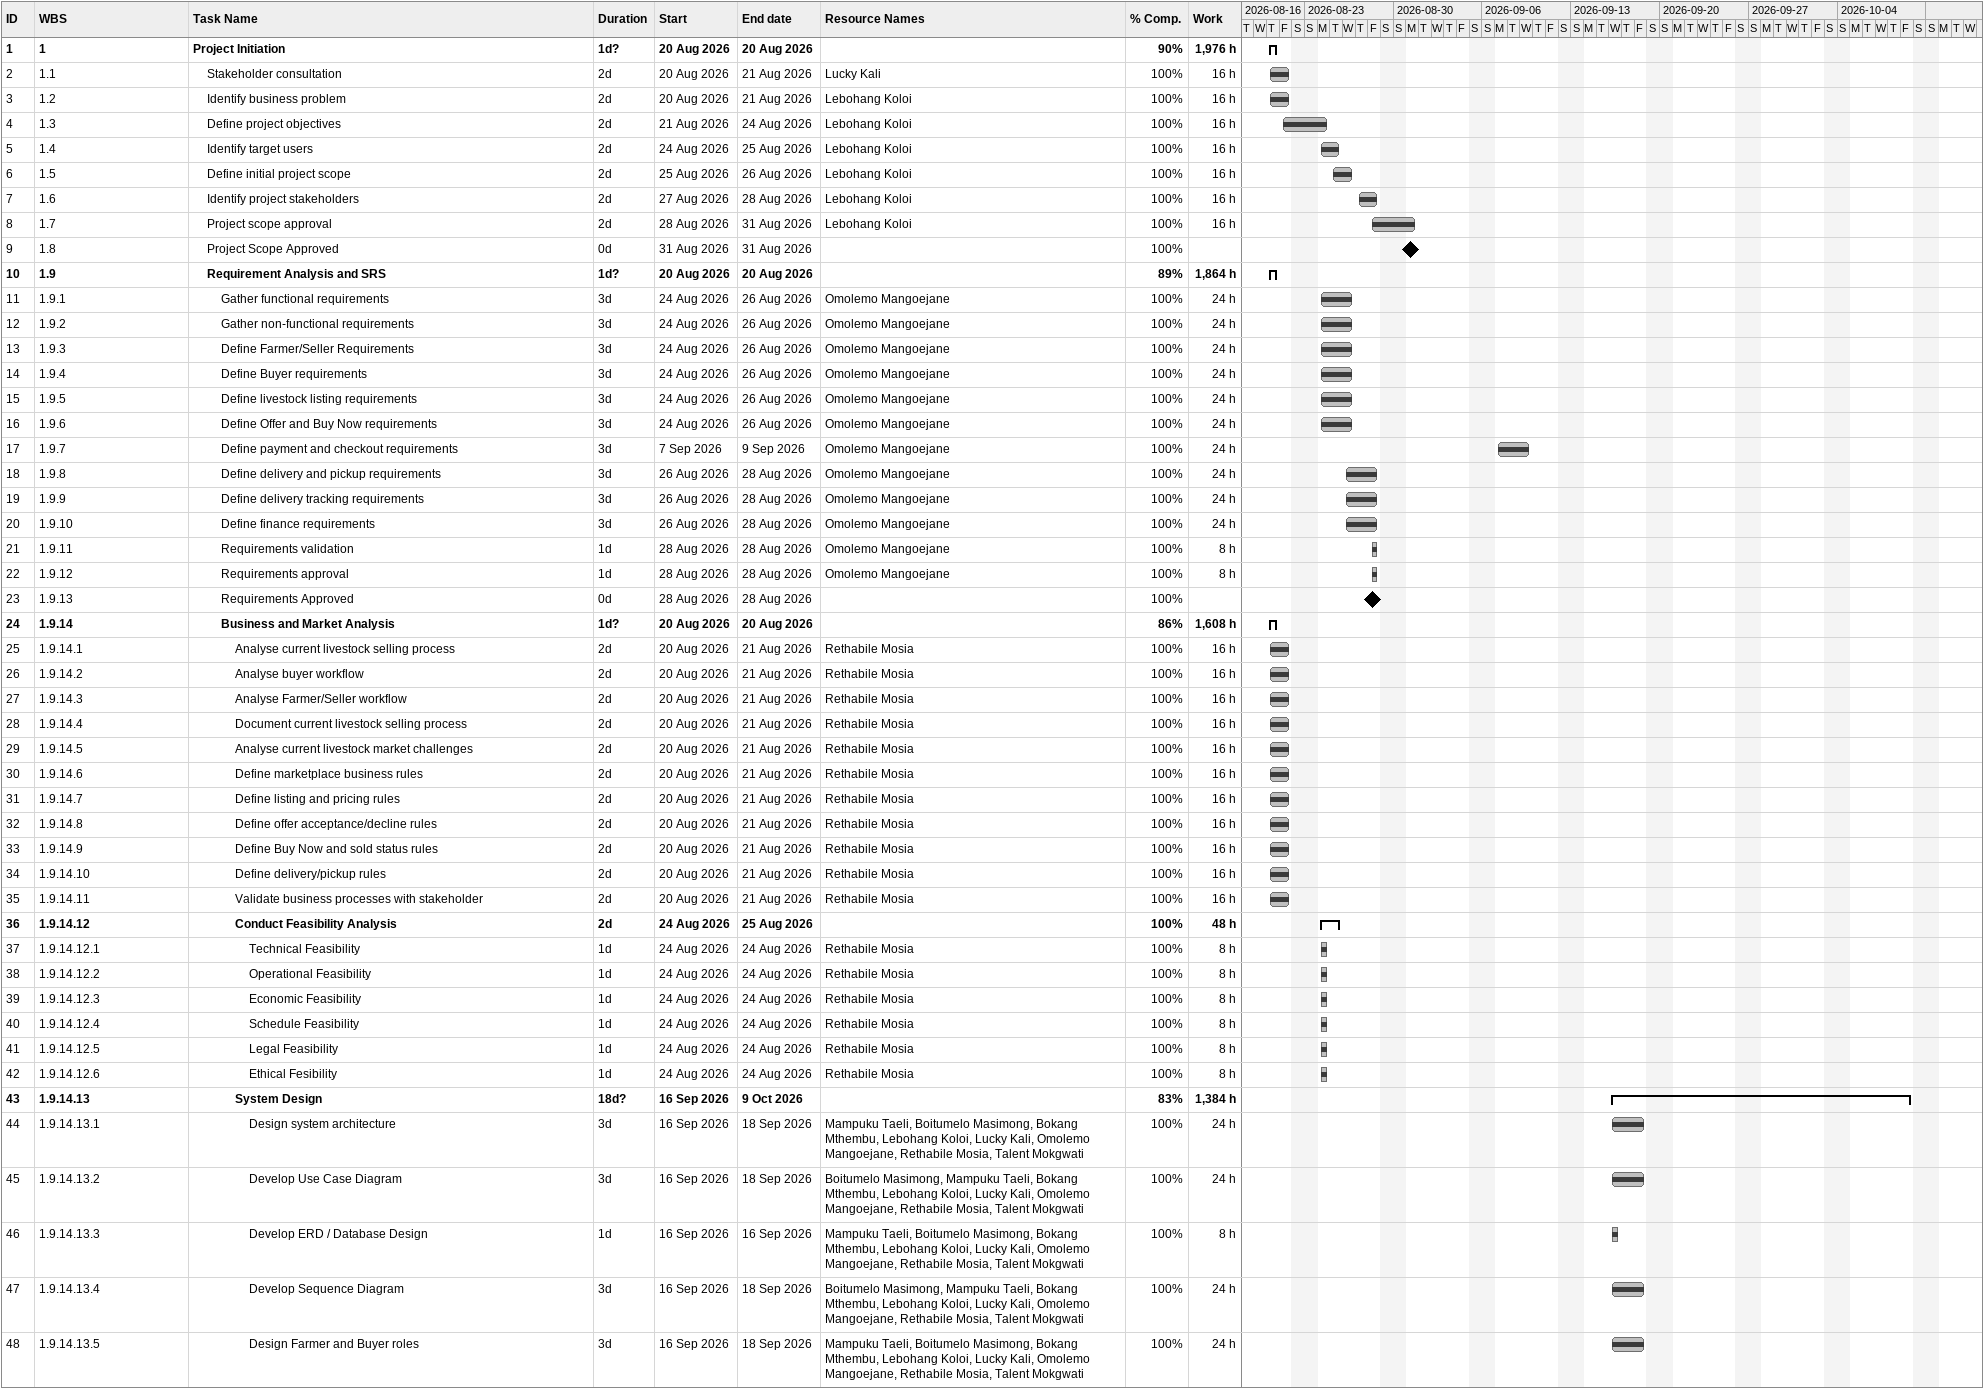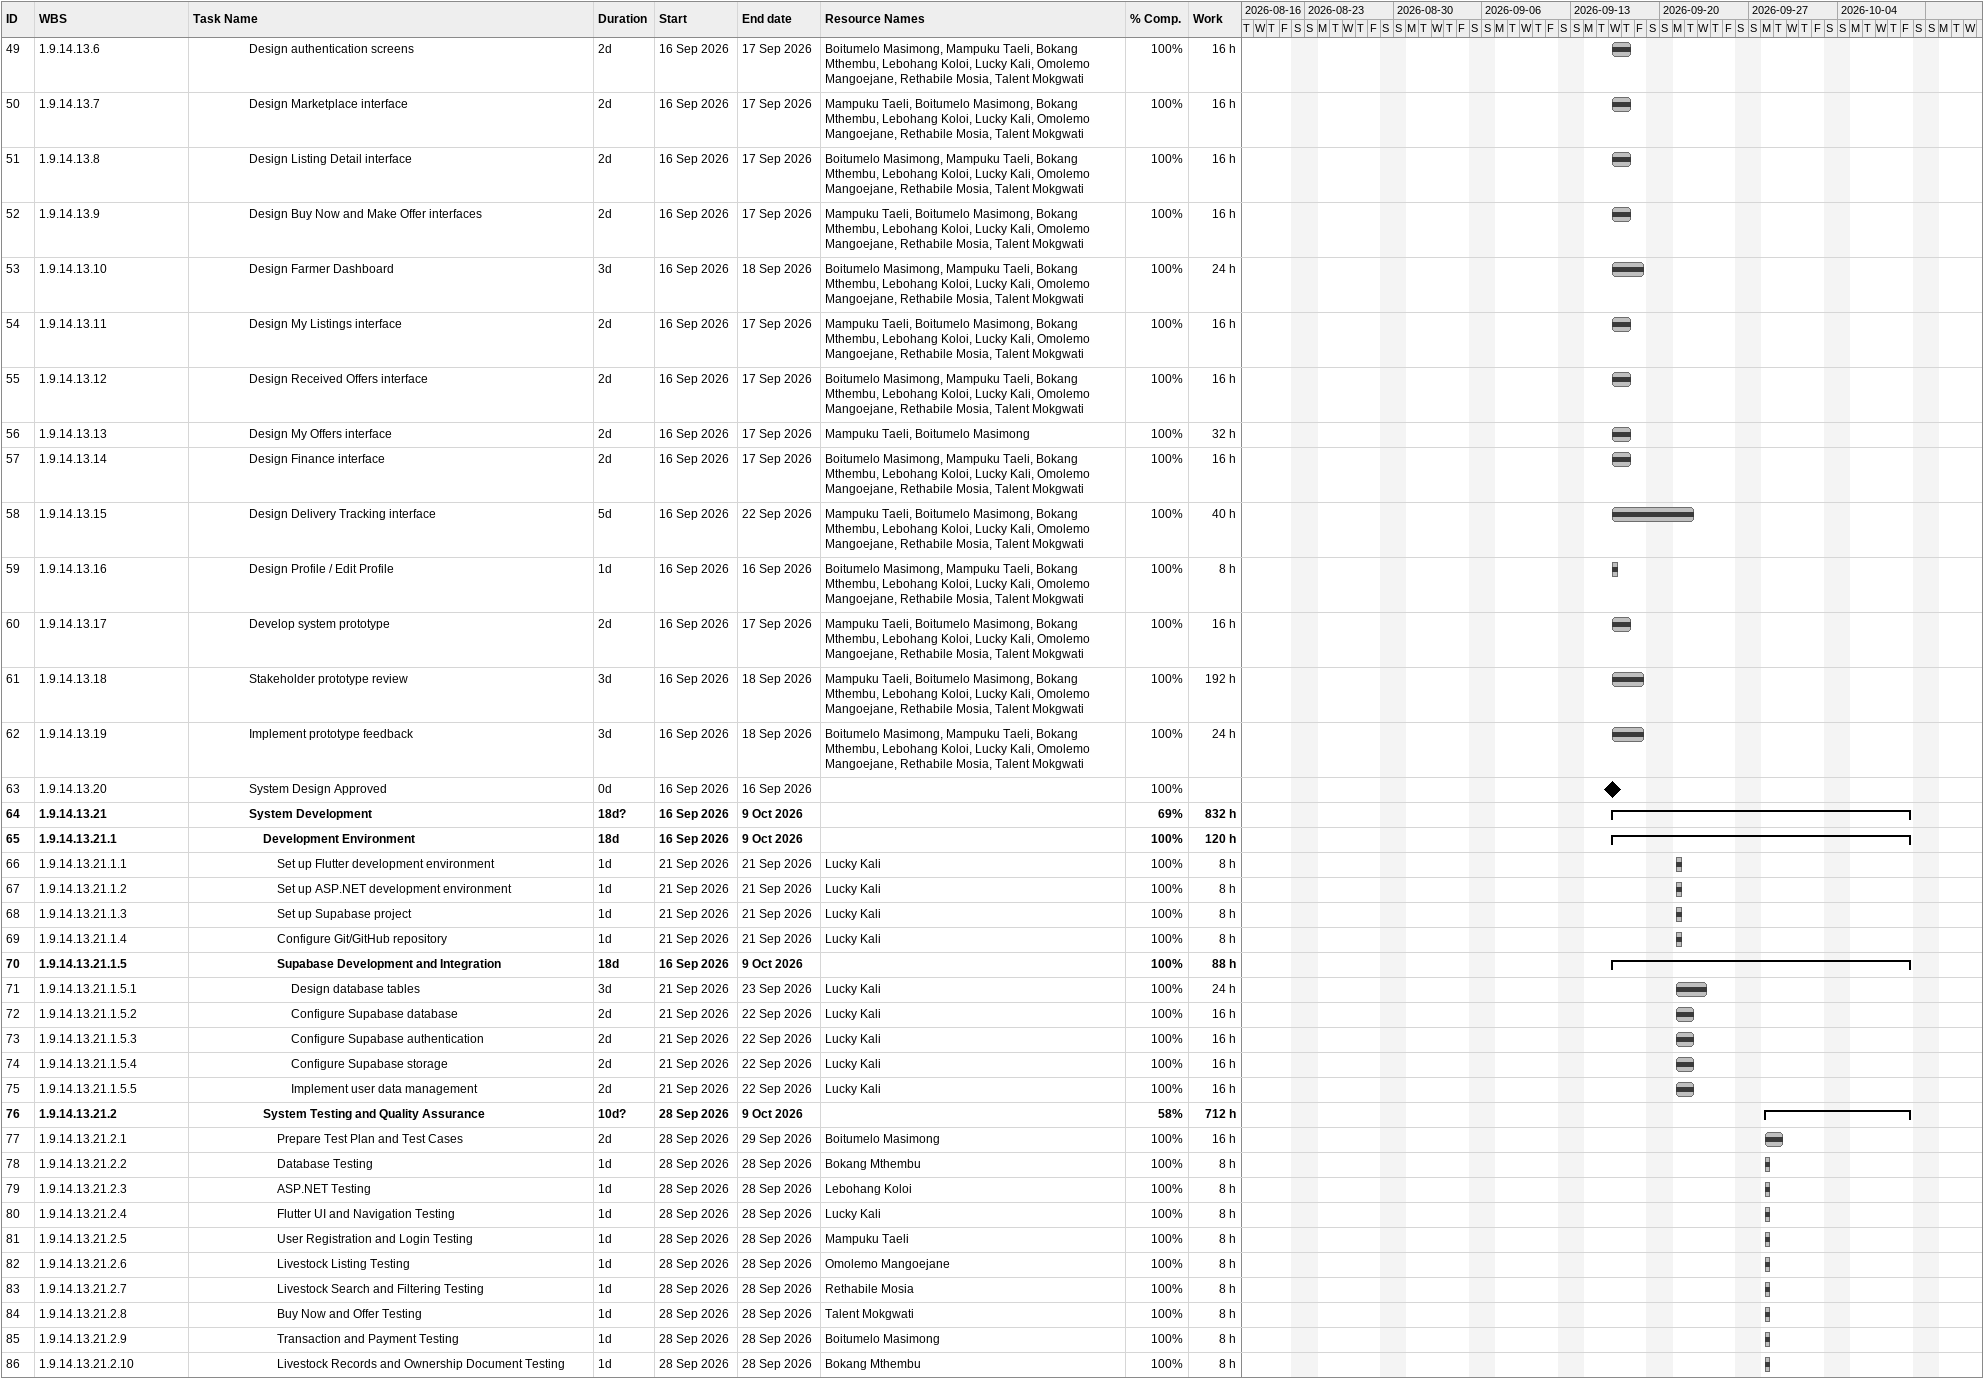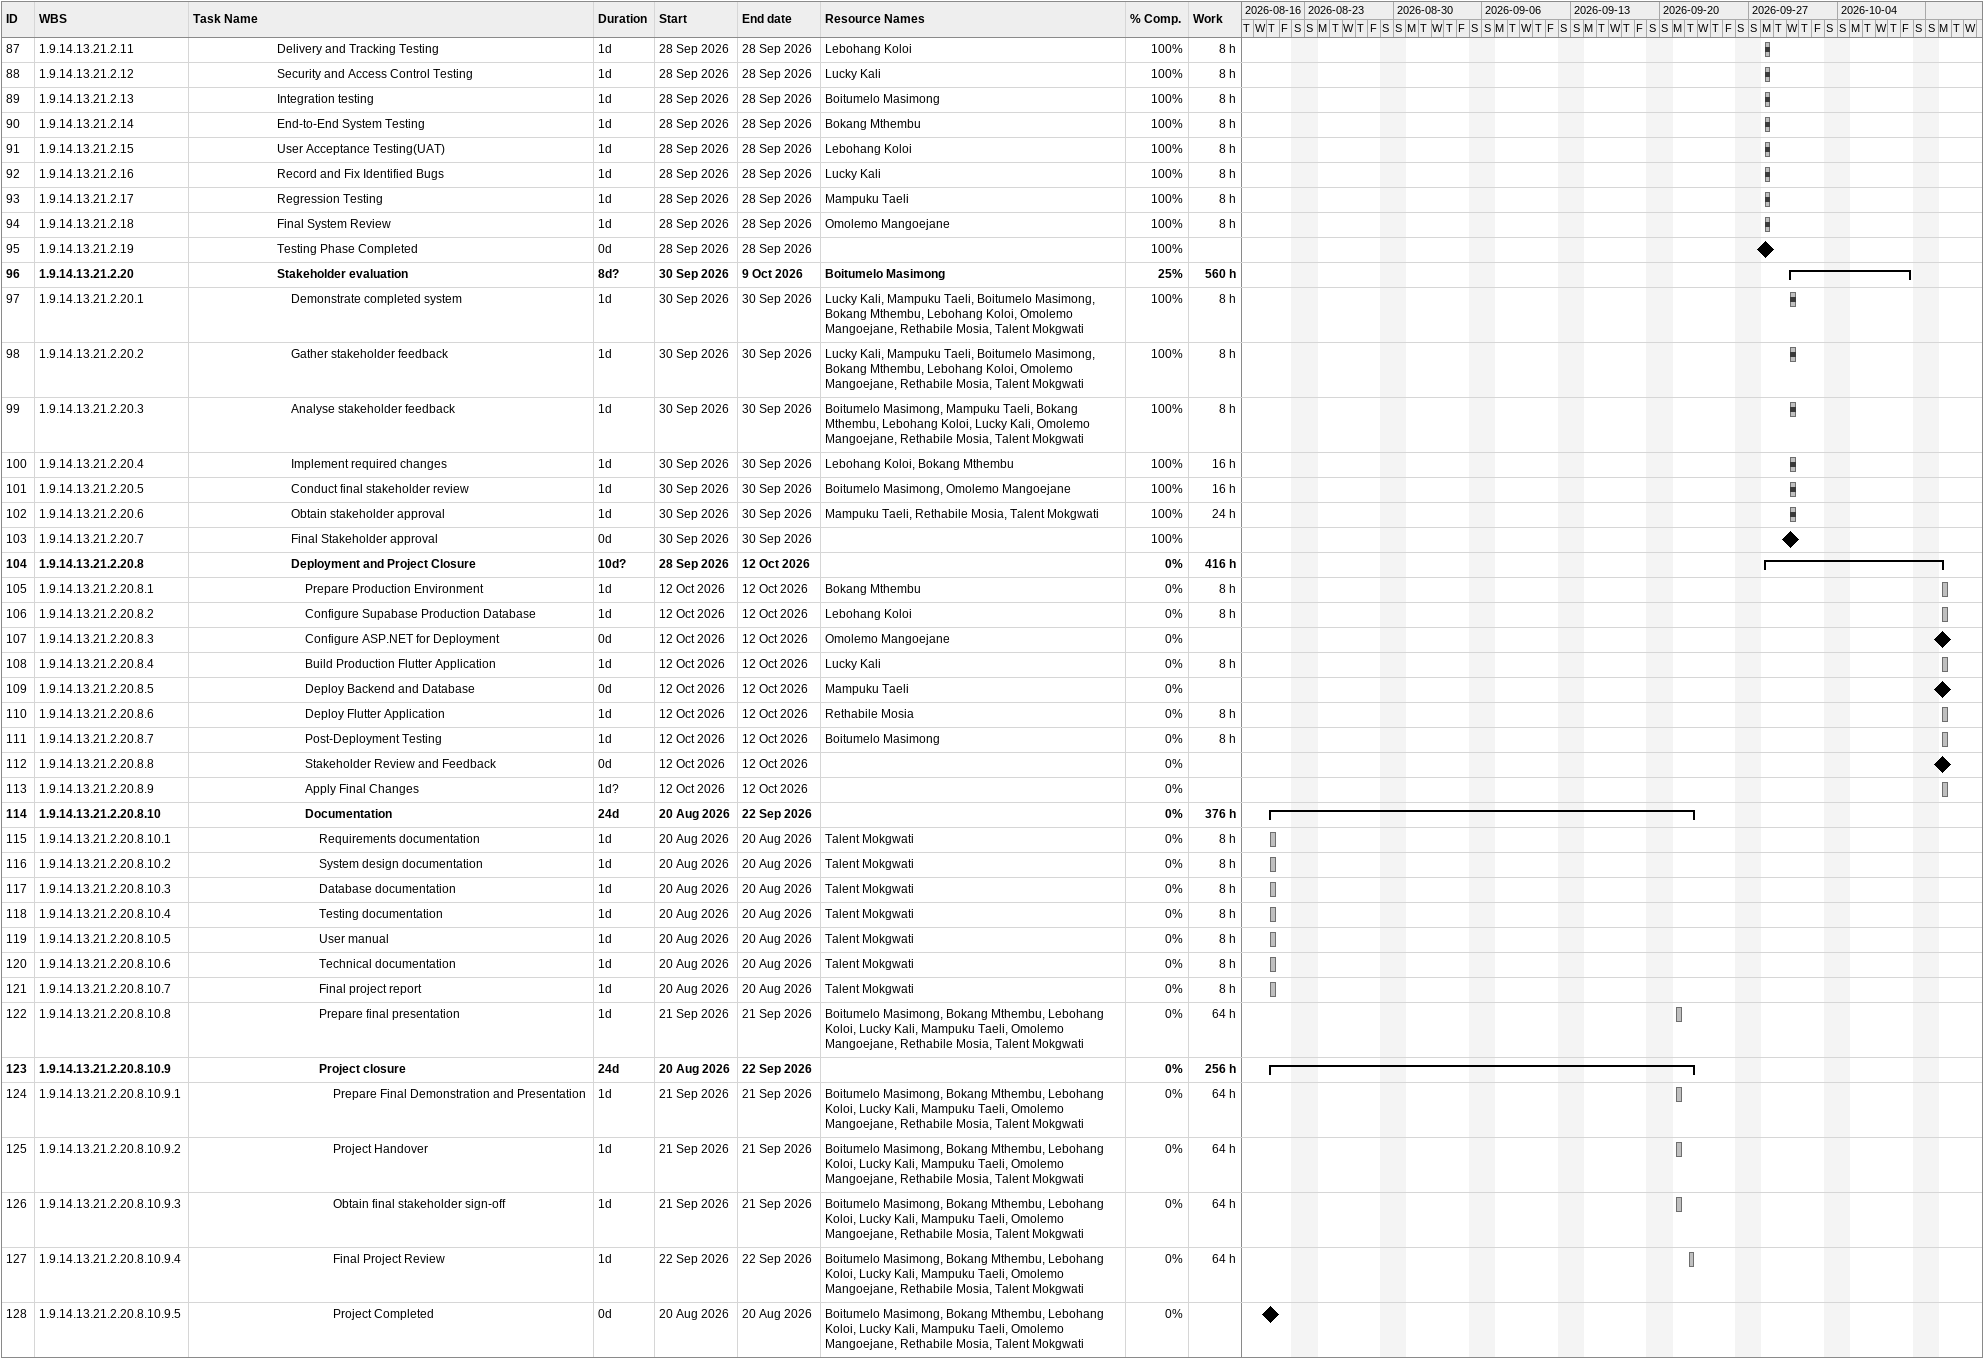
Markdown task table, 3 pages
| ID | WBS | Task | Duration | Start | Finish | Resources | % complete | Work (h) |
|---|---|---|---|---|---|---|---|---|
| 1 | 1 | **Project Initiation** | 1d? | 2026-08-20 | 2026-08-20 |  | 90 | 1976 |
| 2 | 1.1 | Stakeholder consultation | 2d | 2026-08-20 | 2026-08-21 | Lucky Kali | 100 | 16 |
| 3 | 1.2 | Identify business problem | 2d | 2026-08-20 | 2026-08-21 | Lebohang Koloi | 100 | 16 |
| 4 | 1.3 | Define project objectives | 2d | 2026-08-21 | 2026-08-24 | Lebohang Koloi | 100 | 16 |
| 5 | 1.4 | Identify target users | 2d | 2026-08-24 | 2026-08-25 | Lebohang Koloi | 100 | 16 |
| 6 | 1.5 | Define initial project scope | 2d | 2026-08-25 | 2026-08-26 | Lebohang Koloi | 100 | 16 |
| 7 | 1.6 | Identify project stakeholders | 2d | 2026-08-27 | 2026-08-28 | Lebohang Koloi | 100 | 16 |
| 8 | 1.7 | Project scope approval | 2d | 2026-08-28 | 2026-08-31 | Lebohang Koloi | 100 | 16 |
| 9 | 1.8 | Project Scope Approved | 0d | 2026-08-31 | 2026-08-31 |  | 100 |  |
| 10 | 1.9 | **Requirement Analysis and SRS** | 1d? | 2026-08-20 | 2026-08-20 |  | 89 | 1864 |
| 11 | 1.9.1 | Gather functional requirements | 3d | 2026-08-24 | 2026-08-26 | Omolemo Mangoejane | 100 | 24 |
| 12 | 1.9.2 | Gather non-functional requirements | 3d | 2026-08-24 | 2026-08-26 | Omolemo Mangoejane | 100 | 24 |
| 13 | 1.9.3 | Define Farmer/Seller Requirements | 3d | 2026-08-24 | 2026-08-26 | Omolemo Mangoejane | 100 | 24 |
| 14 | 1.9.4 | Define Buyer requirements | 3d | 2026-08-24 | 2026-08-26 | Omolemo Mangoejane | 100 | 24 |
| 15 | 1.9.5 | Define livestock listing requirements | 3d | 2026-08-24 | 2026-08-26 | Omolemo Mangoejane | 100 | 24 |
| 16 | 1.9.6 | Define Offer and Buy Now requirements | 3d | 2026-08-24 | 2026-08-26 | Omolemo Mangoejane | 100 | 24 |
| 17 | 1.9.7 | Define payment and checkout requirements | 3d | 2026-09-07 | 2026-09-09 | Omolemo Mangoejane | 100 | 24 |
| 18 | 1.9.8 | Define delivery and pickup requirements | 3d | 2026-08-26 | 2026-08-28 | Omolemo Mangoejane | 100 | 24 |
| 19 | 1.9.9 | Define delivery tracking requirements | 3d | 2026-08-26 | 2026-08-28 | Omolemo Mangoejane | 100 | 24 |
| 20 | 1.9.10 | Define finance requirements | 3d | 2026-08-26 | 2026-08-28 | Omolemo Mangoejane | 100 | 24 |
| 21 | 1.9.11 | Requirements validation | 1d | 2026-08-28 | 2026-08-28 | Omolemo Mangoejane | 100 | 8 |
| 22 | 1.9.12 | Requirements approval | 1d | 2026-08-28 | 2026-08-28 | Omolemo Mangoejane | 100 | 8 |
| 23 | 1.9.13 | Requirements Approved | 0d | 2026-08-28 | 2026-08-28 |  | 100 |  |
| 24 | 1.9.14 | **Business and Market Analysis** | 1d? | 2026-08-20 | 2026-08-20 |  | 86 | 1608 |
| 25 | 1.9.14.1 | Analyse current livestock selling process | 2d | 2026-08-20 | 2026-08-21 | Rethabile Mosia | 100 | 16 |
| 26 | 1.9.14.2 | Analyse buyer workflow | 2d | 2026-08-20 | 2026-08-21 | Rethabile Mosia | 100 | 16 |
| 27 | 1.9.14.3 | Analyse Farmer/Seller workflow | 2d | 2026-08-20 | 2026-08-21 | Rethabile Mosia | 100 | 16 |
| 28 | 1.9.14.4 | Document current livestock selling process | 2d | 2026-08-20 | 2026-08-21 | Rethabile Mosia | 100 | 16 |
| 29 | 1.9.14.5 | Analyse current livestock market challenges | 2d | 2026-08-20 | 2026-08-21 | Rethabile Mosia | 100 | 16 |
| 30 | 1.9.14.6 | Define marketplace business rules | 2d | 2026-08-20 | 2026-08-21 | Rethabile Mosia | 100 | 16 |
| 31 | 1.9.14.7 | Define listing and pricing rules | 2d | 2026-08-20 | 2026-08-21 | Rethabile Mosia | 100 | 16 |
| 32 | 1.9.14.8 | Define offer acceptance/decline rules | 2d | 2026-08-20 | 2026-08-21 | Rethabile Mosia | 100 | 16 |
| 33 | 1.9.14.9 | Define Buy Now and sold status rules | 2d | 2026-08-20 | 2026-08-21 | Rethabile Mosia | 100 | 16 |
| 34 | 1.9.14.10 | Define delivery/pickup rules | 2d | 2026-08-20 | 2026-08-21 | Rethabile Mosia | 100 | 16 |
| 35 | 1.9.14.11 | Validate business processes with stakeholder | 2d | 2026-08-20 | 2026-08-21 | Rethabile Mosia | 100 | 16 |
| 36 | 1.9.14.12 | **Conduct Feasibility Analysis** | 2d | 2026-08-24 | 2026-08-25 |  | 100 | 48 |
| 37 | 1.9.14.12.1 | Technical Feasibility | 1d | 2026-08-24 | 2026-08-24 | Rethabile Mosia | 100 | 8 |
| 38 | 1.9.14.12.2 | Operational Feasibility | 1d | 2026-08-24 | 2026-08-24 | Rethabile Mosia | 100 | 8 |
| 39 | 1.9.14.12.3 | Economic Feasibility | 1d | 2026-08-24 | 2026-08-24 | Rethabile Mosia | 100 | 8 |
| 40 | 1.9.14.12.4 | Schedule Feasibility | 1d | 2026-08-24 | 2026-08-24 | Rethabile Mosia | 100 | 8 |
| 41 | 1.9.14.12.5 | Legal Feasibility | 1d | 2026-08-24 | 2026-08-24 | Rethabile Mosia | 100 | 8 |
| 42 | 1.9.14.12.6 | Ethical Fesibility | 1d | 2026-08-24 | 2026-08-24 | Rethabile Mosia | 100 | 8 |
| 43 | 1.9.14.13 | **System Design** | 18d? | 2026-09-16 | 2026-10-09 |  | 83 | 1384 |
| 44 | 1.9.14.13.1 | Design system architecture | 3d | 2026-09-16 | 2026-09-18 | Mampuku Taeli, Boitumelo Masimong, Bokang Mthembu, Lebohang Koloi, Lucky Kali, Omolemo Mangoejane, Rethabile Mosia, Talent Mokgwati | 100 | 24 |
| 45 | 1.9.14.13.2 | Develop Use Case Diagram | 3d | 2026-09-16 | 2026-09-18 | Boitumelo Masimong, Mampuku Taeli, Bokang Mthembu, Lebohang Koloi, Lucky Kali, Omolemo Mangoejane, Rethabile Mosia, Talent Mokgwati | 100 | 24 |
| 46 | 1.9.14.13.3 | Develop ERD / Database Design | 1d | 2026-09-16 | 2026-09-16 | Mampuku Taeli, Boitumelo Masimong, Bokang Mthembu, Lebohang Koloi, Lucky Kali, Omolemo Mangoejane, Rethabile Mosia, Talent Mokgwati | 100 | 8 |
| 47 | 1.9.14.13.4 | Develop Sequence Diagram | 3d | 2026-09-16 | 2026-09-18 | Boitumelo Masimong, Mampuku Taeli, Bokang Mthembu, Lebohang Koloi, Lucky Kali, Omolemo Mangoejane, Rethabile Mosia, Talent Mokgwati | 100 | 24 |
| 48 | 1.9.14.13.5 | Design Farmer and Buyer roles | 3d | 2026-09-16 | 2026-09-18 | Mampuku Taeli, Boitumelo Masimong, Bokang Mthembu, Lebohang Koloi, Lucky Kali, Omolemo Mangoejane, Rethabile Mosia, Talent Mokgwati | 100 | 24 |
| 49 | 1.9.14.13.6 | Design authentication screens | 2d | 2026-09-16 | 2026-09-17 | Boitumelo Masimong, Mampuku Taeli, Bokang Mthembu, Lebohang Koloi, Lucky Kali, Omolemo Mangoejane, Rethabile Mosia, Talent Mokgwati | 100 | 16 |
| 50 | 1.9.14.13.7 | Design Marketplace interface | 2d | 2026-09-16 | 2026-09-17 | Mampuku Taeli, Boitumelo Masimong, Bokang Mthembu, Lebohang Koloi, Lucky Kali, Omolemo Mangoejane, Rethabile Mosia, Talent Mokgwati | 100 | 16 |
| 51 | 1.9.14.13.8 | Design Listing Detail interface | 2d | 2026-09-16 | 2026-09-17 | Boitumelo Masimong, Mampuku Taeli, Bokang Mthembu, Lebohang Koloi, Lucky Kali, Omolemo Mangoejane, Rethabile Mosia, Talent Mokgwati | 100 | 16 |
| 52 | 1.9.14.13.9 | Design Buy Now and Make Offer interfaces | 2d | 2026-09-16 | 2026-09-17 | Mampuku Taeli, Boitumelo Masimong, Bokang Mthembu, Lebohang Koloi, Lucky Kali, Omolemo Mangoejane, Rethabile Mosia, Talent Mokgwati | 100 | 16 |
| 53 | 1.9.14.13.10 | Design Farmer Dashboard | 3d | 2026-09-16 | 2026-09-18 | Boitumelo Masimong, Mampuku Taeli, Bokang Mthembu, Lebohang Koloi, Lucky Kali, Omolemo Mangoejane, Rethabile Mosia, Talent Mokgwati | 100 | 24 |
| 54 | 1.9.14.13.11 | Design My Listings interface | 2d | 2026-09-16 | 2026-09-17 | Mampuku Taeli, Boitumelo Masimong, Bokang Mthembu, Lebohang Koloi, Lucky Kali, Omolemo Mangoejane, Rethabile Mosia, Talent Mokgwati | 100 | 16 |
| 55 | 1.9.14.13.12 | Design Received Offers interface | 2d | 2026-09-16 | 2026-09-17 | Boitumelo Masimong, Mampuku Taeli, Bokang Mthembu, Lebohang Koloi, Lucky Kali, Omolemo Mangoejane, Rethabile Mosia, Talent Mokgwati | 100 | 16 |
| 56 | 1.9.14.13.13 | Design My Offers interface | 2d | 2026-09-16 | 2026-09-17 | Mampuku Taeli, Boitumelo Masimong | 100 | 32 |
| 57 | 1.9.14.13.14 | Design Finance interface | 2d | 2026-09-16 | 2026-09-17 | Boitumelo Masimong, Mampuku Taeli, Bokang Mthembu, Lebohang Koloi, Lucky Kali, Omolemo Mangoejane, Rethabile Mosia, Talent Mokgwati | 100 | 16 |
| 58 | 1.9.14.13.15 | Design Delivery Tracking interface | 5d | 2026-09-16 | 2026-09-22 | Mampuku Taeli, Boitumelo Masimong, Bokang Mthembu, Lebohang Koloi, Lucky Kali, Omolemo Mangoejane, Rethabile Mosia, Talent Mokgwati | 100 | 40 |
| 59 | 1.9.14.13.16 | Design Profile / Edit Profile | 1d | 2026-09-16 | 2026-09-16 | Boitumelo Masimong, Mampuku Taeli, Bokang Mthembu, Lebohang Koloi, Lucky Kali, Omolemo Mangoejane, Rethabile Mosia, Talent Mokgwati | 100 | 8 |
| 60 | 1.9.14.13.17 | Develop system prototype | 2d | 2026-09-16 | 2026-09-17 | Mampuku Taeli, Boitumelo Masimong, Bokang Mthembu, Lebohang Koloi, Lucky Kali, Omolemo Mangoejane, Rethabile Mosia, Talent Mokgwati | 100 | 16 |
| 61 | 1.9.14.13.18 | Stakeholder prototype review | 3d | 2026-09-16 | 2026-09-18 | Mampuku Taeli, Boitumelo Masimong, Bokang Mthembu, Lebohang Koloi, Lucky Kali, Omolemo Mangoejane, Rethabile Mosia, Talent Mokgwati | 100 | 192 |
| 62 | 1.9.14.13.19 | Implement prototype feedback | 3d | 2026-09-16 | 2026-09-18 | Boitumelo Masimong, Mampuku Taeli, Bokang Mthembu, Lebohang Koloi, Lucky Kali, Omolemo Mangoejane, Rethabile Mosia, Talent Mokgwati | 100 | 24 |
| 63 | 1.9.14.13.20 | System Design Approved | 0d | 2026-09-16 | 2026-09-16 |  | 100 |  |
| 64 | 1.9.14.13.21 | **System Development** | 18d? | 2026-09-16 | 2026-10-09 |  | 69 | 832 |
| 65 | 1.9.14.13.21.1 | **Development Environment** | 18d | 2026-09-16 | 2026-10-09 |  | 100 | 120 |
| 66 | 1.9.14.13.21.1.1 | Set up Flutter development environment | 1d | 2026-09-21 | 2026-09-21 | Lucky Kali | 100 | 8 |
| 67 | 1.9.14.13.21.1.2 | Set up ASP.NET development environment | 1d | 2026-09-21 | 2026-09-21 | Lucky Kali | 100 | 8 |
| 68 | 1.9.14.13.21.1.3 | Set up Supabase project | 1d | 2026-09-21 | 2026-09-21 | Lucky Kali | 100 | 8 |
| 69 | 1.9.14.13.21.1.4 | Configure Git/GitHub repository | 1d | 2026-09-21 | 2026-09-21 | Lucky Kali | 100 | 8 |
| 70 | 1.9.14.13.21.1.5 | **Supabase Development and Integration** | 18d | 2026-09-16 | 2026-10-09 |  | 100 | 88 |
| 71 | 1.9.14.13.21.1.5.1 | Design database tables | 3d | 2026-09-21 | 2026-09-23 | Lucky Kali | 100 | 24 |
| 72 | 1.9.14.13.21.1.5.2 | Configure Supabase database | 2d | 2026-09-21 | 2026-09-22 | Lucky Kali | 100 | 16 |
| 73 | 1.9.14.13.21.1.5.3 | Configure Supabase authentication | 2d | 2026-09-21 | 2026-09-22 | Lucky Kali | 100 | 16 |
| 74 | 1.9.14.13.21.1.5.4 | Configure Supabase storage | 2d | 2026-09-21 | 2026-09-22 | Lucky Kali | 100 | 16 |
| 75 | 1.9.14.13.21.1.5.5 | Implement user data management | 2d | 2026-09-21 | 2026-09-22 | Lucky Kali | 100 | 16 |
| 76 | 1.9.14.13.21.2 | **System Testing and Quality Assurance** | 10d? | 2026-09-28 | 2026-10-09 |  | 58 | 712 |
| 77 | 1.9.14.13.21.2.1 | Prepare Test Plan and Test Cases | 2d | 2026-09-28 | 2026-09-29 | Boitumelo Masimong | 100 | 16 |
| 78 | 1.9.14.13.21.2.2 | Database Testing | 1d | 2026-09-28 | 2026-09-28 | Bokang Mthembu | 100 | 8 |
| 79 | 1.9.14.13.21.2.3 | ASP.NET Testing | 1d | 2026-09-28 | 2026-09-28 | Lebohang Koloi | 100 | 8 |
| 80 | 1.9.14.13.21.2.4 | Flutter UI and Navigation Testing | 1d | 2026-09-28 | 2026-09-28 | Lucky Kali | 100 | 8 |
| 81 | 1.9.14.13.21.2.5 | User Registration and Login Testing | 1d | 2026-09-28 | 2026-09-28 | Mampuku Taeli | 100 | 8 |
| 82 | 1.9.14.13.21.2.6 | Livestock Listing Testing | 1d | 2026-09-28 | 2026-09-28 | Omolemo Mangoejane | 100 | 8 |
| 83 | 1.9.14.13.21.2.7 | Livestock Search and Filtering Testing | 1d | 2026-09-28 | 2026-09-28 | Rethabile Mosia | 100 | 8 |
| 84 | 1.9.14.13.21.2.8 | Buy Now and Offer Testing | 1d | 2026-09-28 | 2026-09-28 | Talent Mokgwati | 100 | 8 |
| 85 | 1.9.14.13.21.2.9 | Transaction and Payment Testing | 1d | 2026-09-28 | 2026-09-28 | Boitumelo Masimong | 100 | 8 |
| 86 | 1.9.14.13.21.2.10 | Livestock Records and Ownership Document Testing | 1d | 2026-09-28 | 2026-09-28 | Bokang Mthembu | 100 | 8 |
| 87 | 1.9.14.13.21.2.11 | Delivery and Tracking Testing | 1d | 2026-09-28 | 2026-09-28 | Lebohang Koloi | 100 | 8 |
| 88 | 1.9.14.13.21.2.12 | Security and Access Control Testing | 1d | 2026-09-28 | 2026-09-28 | Lucky Kali | 100 | 8 |
| 89 | 1.9.14.13.21.2.13 | Integration testing | 1d | 2026-09-28 | 2026-09-28 | Boitumelo Masimong | 100 | 8 |
| 90 | 1.9.14.13.21.2.14 | End-to-End System Testing | 1d | 2026-09-28 | 2026-09-28 | Bokang Mthembu | 100 | 8 |
| 91 | 1.9.14.13.21.2.15 | User Acceptance Testing(UAT) | 1d | 2026-09-28 | 2026-09-28 | Lebohang Koloi | 100 | 8 |
| 92 | 1.9.14.13.21.2.16 | Record and Fix Identified Bugs | 1d | 2026-09-28 | 2026-09-28 | Lucky Kali | 100 | 8 |
| 93 | 1.9.14.13.21.2.17 | Regression Testing | 1d | 2026-09-28 | 2026-09-28 | Mampuku Taeli | 100 | 8 |
| 94 | 1.9.14.13.21.2.18 | Final System Review | 1d | 2026-09-28 | 2026-09-28 | Omolemo Mangoejane | 100 | 8 |
| 95 | 1.9.14.13.21.2.19 | Testing Phase Completed | 0d | 2026-09-28 | 2026-09-28 |  | 100 |  |
| 96 | 1.9.14.13.21.2.20 | **Stakeholder evaluation** | 8d? | 2026-09-30 | 2026-10-09 | Boitumelo Masimong | 25 | 560 |
| 97 | 1.9.14.13.21.2.20.1 | Demonstrate completed system | 1d | 2026-09-30 | 2026-09-30 | Lucky Kali, Mampuku Taeli, Boitumelo Masimong, Bokang Mthembu, Lebohang Koloi, Omolemo Mangoejane, Rethabile Mosia, Talent Mokgwati | 100 | 8 |
| 98 | 1.9.14.13.21.2.20.2 | Gather stakeholder feedback | 1d | 2026-09-30 | 2026-09-30 | Lucky Kali, Mampuku Taeli, Boitumelo Masimong, Bokang Mthembu, Lebohang Koloi, Omolemo Mangoejane, Rethabile Mosia, Talent Mokgwati | 100 | 8 |
| 99 | 1.9.14.13.21.2.20.3 | Analyse stakeholder feedback | 1d | 2026-09-30 | 2026-09-30 | Boitumelo Masimong, Mampuku Taeli, Bokang Mthembu, Lebohang Koloi, Lucky Kali, Omolemo Mangoejane, Rethabile Mosia, Talent Mokgwati | 100 | 8 |
| 100 | 1.9.14.13.21.2.20.4 | Implement required changes | 1d | 2026-09-30 | 2026-09-30 | Lebohang Koloi, Bokang Mthembu | 100 | 16 |
| 101 | 1.9.14.13.21.2.20.5 | Conduct final stakeholder review | 1d | 2026-09-30 | 2026-09-30 | Boitumelo Masimong, Omolemo Mangoejane | 100 | 16 |
| 102 | 1.9.14.13.21.2.20.6 | Obtain stakeholder approval | 1d | 2026-09-30 | 2026-09-30 | Mampuku Taeli, Rethabile Mosia, Talent Mokgwati | 100 | 24 |
| 103 | 1.9.14.13.21.2.20.7 | Final Stakeholder approval | 0d | 2026-09-30 | 2026-09-30 |  | 100 |  |
| 104 | 1.9.14.13.21.2.20.8 | **Deployment and Project Closure** | 10d? | 2026-09-28 | 2026-10-12 |  | 0 | 416 |
| 105 | 1.9.14.13.21.2.20.8.1 | Prepare Production Environment | 1d | 2026-10-12 | 2026-10-12 | Bokang Mthembu | 0 | 8 |
| 106 | 1.9.14.13.21.2.20.8.2 | Configure Supabase Production Database | 1d | 2026-10-12 | 2026-10-12 | Lebohang Koloi | 0 | 8 |
| 107 | 1.9.14.13.21.2.20.8.3 | Configure ASP.NET for Deployment | 0d | 2026-10-12 | 2026-10-12 | Omolemo Mangoejane | 0 |  |
| 108 | 1.9.14.13.21.2.20.8.4 | Build Production Flutter Application | 1d | 2026-10-12 | 2026-10-12 | Lucky Kali | 0 | 8 |
| 109 | 1.9.14.13.21.2.20.8.5 | Deploy Backend and Database | 0d | 2026-10-12 | 2026-10-12 | Mampuku Taeli | 0 |  |
| 110 | 1.9.14.13.21.2.20.8.6 | Deploy Flutter Application | 1d | 2026-10-12 | 2026-10-12 | Rethabile Mosia | 0 | 8 |
| 111 | 1.9.14.13.21.2.20.8.7 | Post-Deployment Testing | 1d | 2026-10-12 | 2026-10-12 | Boitumelo Masimong | 0 | 8 |
| 112 | 1.9.14.13.21.2.20.8.8 | Stakeholder Review and Feedback | 0d | 2026-10-12 | 2026-10-12 |  | 0 |  |
| 113 | 1.9.14.13.21.2.20.8.9 | Apply Final Changes | 1d? | 2026-10-12 | 2026-10-12 |  | 0 |  |
| 114 | 1.9.14.13.21.2.20.8.10 | **Documentation** | 24d | 2026-08-20 | 2026-09-22 |  | 0 | 376 |
| 115 | 1.9.14.13.21.2.20.8.10.1 | Requirements documentation | 1d | 2026-08-20 | 2026-08-20 | Talent Mokgwati | 0 | 8 |
| 116 | 1.9.14.13.21.2.20.8.10.2 | System design documentation | 1d | 2026-08-20 | 2026-08-20 | Talent Mokgwati | 0 | 8 |
| 117 | 1.9.14.13.21.2.20.8.10.3 | Database documentation | 1d | 2026-08-20 | 2026-08-20 | Talent Mokgwati | 0 | 8 |
| 118 | 1.9.14.13.21.2.20.8.10.4 | Testing documentation | 1d | 2026-08-20 | 2026-08-20 | Talent Mokgwati | 0 | 8 |
| 119 | 1.9.14.13.21.2.20.8.10.5 | User manual | 1d | 2026-08-20 | 2026-08-20 | Talent Mokgwati | 0 | 8 |
| 120 | 1.9.14.13.21.2.20.8.10.6 | Technical documentation | 1d | 2026-08-20 | 2026-08-20 | Talent Mokgwati | 0 | 8 |
| 121 | 1.9.14.13.21.2.20.8.10.7 | Final project report | 1d | 2026-08-20 | 2026-08-20 | Talent Mokgwati | 0 | 8 |
| 122 | 1.9.14.13.21.2.20.8.10.8 | Prepare final presentation | 1d | 2026-09-21 | 2026-09-21 | Boitumelo Masimong, Bokang Mthembu, Lebohang Koloi, Lucky Kali, Mampuku Taeli, Omolemo Mangoejane, Rethabile Mosia, Talent Mokgwati | 0 | 64 |
| 123 | 1.9.14.13.21.2.20.8.10.9 | **Project closure** | 24d | 2026-08-20 | 2026-09-22 |  | 0 | 256 |
| 124 | 1.9.14.13.21.2.20.8.10.9.1 | Prepare Final Demonstration and Presentation | 1d | 2026-09-21 | 2026-09-21 | Boitumelo Masimong, Bokang Mthembu, Lebohang Koloi, Lucky Kali, Mampuku Taeli, Omolemo Mangoejane, Rethabile Mosia, Talent Mokgwati | 0 | 64 |
| 125 | 1.9.14.13.21.2.20.8.10.9.2 | Project Handover | 1d | 2026-09-21 | 2026-09-21 | Boitumelo Masimong, Bokang Mthembu, Lebohang Koloi, Lucky Kali, Mampuku Taeli, Omolemo Mangoejane, Rethabile Mosia, Talent Mokgwati | 0 | 64 |
| 126 | 1.9.14.13.21.2.20.8.10.9.3 | Obtain final stakeholder sign-off | 1d | 2026-09-21 | 2026-09-21 | Boitumelo Masimong, Bokang Mthembu, Lebohang Koloi, Lucky Kali, Mampuku Taeli, Omolemo Mangoejane, Rethabile Mosia, Talent Mokgwati | 0 | 64 |
| 127 | 1.9.14.13.21.2.20.8.10.9.4 | Final Project Review | 1d | 2026-09-22 | 2026-09-22 | Boitumelo Masimong, Bokang Mthembu, Lebohang Koloi, Lucky Kali, Mampuku Taeli, Omolemo Mangoejane, Rethabile Mosia, Talent Mokgwati | 0 | 64 |
| 128 | 1.9.14.13.21.2.20.8.10.9.5 | Project Completed | 0d | 2026-08-20 | 2026-08-20 | Boitumelo Masimong, Bokang Mthembu, Lebohang Koloi, Lucky Kali, Mampuku Taeli, Omolemo Mangoejane, Rethabile Mosia, Talent Mokgwati | 0 |  |
